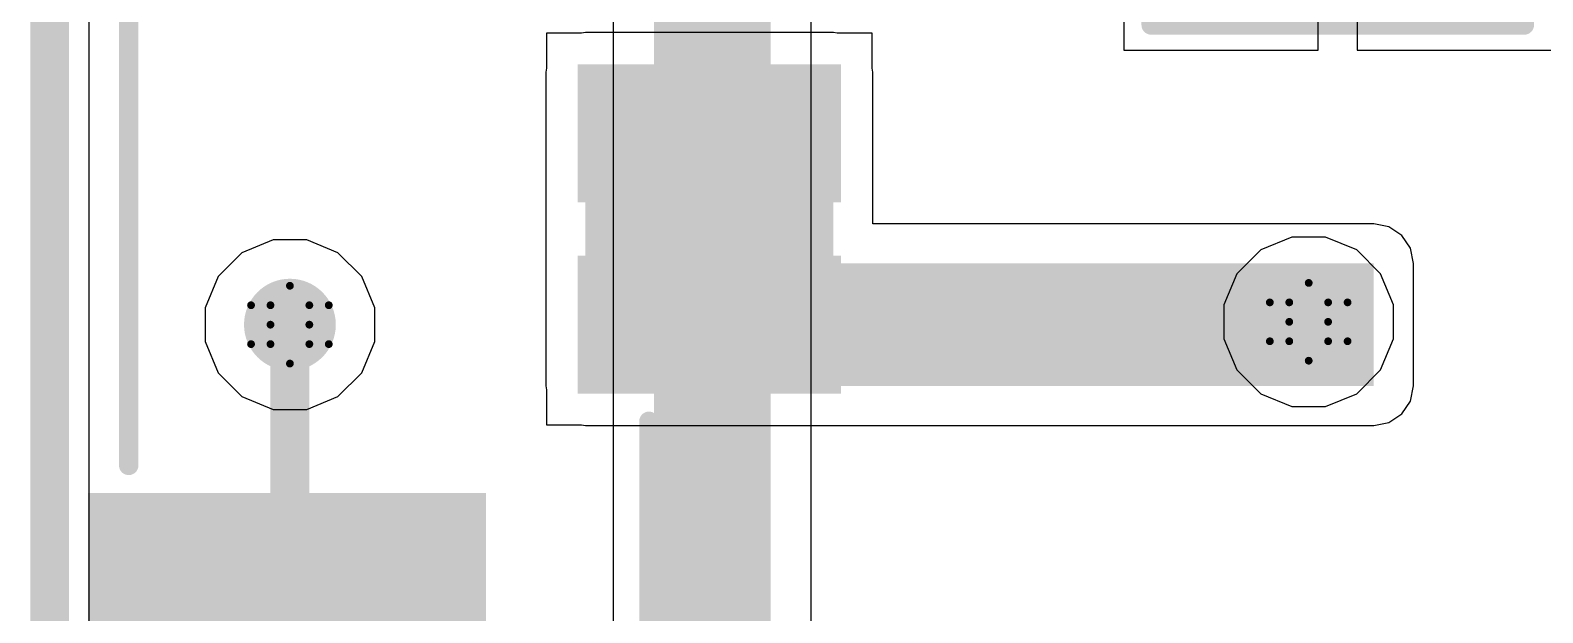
# Model space of a CAD drawing. Header units: inches. Extents: x 24 to 500, y 68 to 269.
# Drawn here: x 246.94 to 256.83, y 132.84 to 136.64 of the extents above; entities that cross this region are included whole.
import ezdxf

# ---------------------------------------------------------------- set-up
doc = ezdxf.new("R2010")
doc.units = ezdxf.units.IN
for name, color, linetype in [('Board Outline', 216, 'Continuous'), ('Bottom Layer', 5, 'Continuous'), ('Drill Drawing', 1, 'Continuous'), ('Layer 1', 16, 'Continuous'), ('Layer 2', 76, 'Continuous'), ('Top Layer', 1, 'Continuous'), ('Top Overlay', 2, 'Continuous'), ('Top Paste', 8, 'Continuous'), ('Top Solder', 216, 'Continuous'), ('Via Holes', 16, 'Continuous')]:
    doc.layers.add(name, color=color, linetype=linetype)

# ---------------------------------------------------------------- blocks, each defined once
blk = doc.blocks.new('R___0603_37')
at = {"layer": 'Top Layer'}
for points in [[(-0.381, 0.4445), (-0.381, -0.4445), (-1.143, -0.4445), (-1.143, 0.4445)], [(1.143, 0.4445), (1.143, -0.4445), (0.381, -0.4445), (0.381, 0.4445)]]:
    blk.add_hatch(color=1, dxfattribs=at).paths.add_polyline_path(points)
at = {"layer": 'Top Paste'}
for points in [[(-0.381, 0.4445), (-0.381, -0.4445), (-1.143, -0.4445), (-1.143, 0.4445)], [(1.143, 0.4445), (1.143, -0.4445), (0.381, -0.4445), (0.381, 0.4445)]]:
    blk.add_hatch(color=8, dxfattribs=at).paths.add_polyline_path(points)
at = {"layer": 'Top Solder'}
for points in [[(-0.2794, 0.5461), (-0.2794, -0.5461), (-1.2446, -0.5461), (-1.2446, 0.5461)], [(1.2446, 0.5461), (1.2446, -0.5461), (0.2794, -0.5461), (0.2794, 0.5461)]]:
    blk.add_hatch(color=216, dxfattribs=at).paths.add_polyline_path(points)
at = {"layer": 'Top Overlay'}
for points in [[(1.2192, 0.5334, 0.127, 0.127, 0), (-1.2192, 0.5334, 0.127, 0.127, 0)], [(-1.2192, 0.5334, 0.127, 0.127, 0), (-1.2192, -0.5334, 0.127, 0.127, 0)], [(1.2192, 0.5334, 0.127, 0.127, 0), (1.2192, -0.5334, 0.127, 0.127, 0)], [(1.2192, -0.5334, 0.127, 0.127, 0), (-1.2192, -0.5334, 0.127, 0.127, 0)]]:
    blk.add_lwpolyline(points, format="xyseb", dxfattribs=at)
for points in [[(-1.251, 0.5334, 0.0635, 0.0635, 1), (-1.1875, 0.5334, 0.0635, 0.0635, 1)], [(-1.251, 0.5334, 0.0635, 0.0635, 1), (-1.1875, 0.5334, 0.0635, 0.0635, 1)], [(1.1874, 0.5334, 0.0635, 0.0635, 1), (1.2509, 0.5334, 0.0635, 0.0635, 1)], [(1.1874, 0.5334, 0.0635, 0.0635, 1), (1.2509, 0.5334, 0.0635, 0.0635, 1)], [(-1.251, -0.5334, 0.0635, 0.0635, 1), (-1.1875, -0.5334, 0.0635, 0.0635, 1)], [(-1.251, -0.5334, 0.0635, 0.0635, 1), (-1.1875, -0.5334, 0.0635, 0.0635, 1)], [(1.1874, -0.5334, 0.0635, 0.0635, 1), (1.2509, -0.5334, 0.0635, 0.0635, 1)], [(1.1874, -0.5334, 0.0635, 0.0635, 1), (1.2509, -0.5334, 0.0635, 0.0635, 1)]]:
    blk.add_lwpolyline(points, format="xyseb", close=True, dxfattribs=at)
blk = doc.blocks.new('HC_1_25_12PLT_179')
at = {"layer": 'Top Layer'}
for points in [[(5.2251, 0.5701), (5.2251, 2.1901), (6.0251, 2.1901), (6.0251, 0.5701)], [(6.4751, 0.5701), (6.4751, 2.1901), (7.2751, 2.1901), (7.2751, 0.5701)], [(8.0249, -0.1301), (10.375, -0.1301), (10.375, -2.6301), (8.0249, -2.6301)]]:
    blk.add_hatch(color=1, dxfattribs=at).paths.add_polyline_path(points)
at = {"layer": 'Top Paste'}
for points in [[(5.2251, 0.5701), (5.2251, 2.1901), (6.0251, 2.1901), (6.0251, 0.5701)], [(6.4751, 0.5701), (6.4751, 2.1901), (7.2751, 2.1901), (7.2751, 0.5701)], [(8.0249, -0.1301), (10.375, -0.1301), (10.375, -2.6301), (8.0249, -2.6301)]]:
    blk.add_hatch(color=8, dxfattribs=at).paths.add_polyline_path(points)
at = {"layer": 'Top Solder'}
for points in [[(5.1751, 0.5201), (5.1751, 2.2401), (6.0751, 2.2401), (6.0751, 0.5201)], [(6.4251, 0.5201), (6.4251, 2.2401), (7.3251, 2.2401), (7.3251, 0.5201)], [(7.9749, -0.0801), (10.425, -0.0801), (10.425, -2.6801), (7.9749, -2.6801)]]:
    blk.add_hatch(color=216, dxfattribs=at).paths.add_polyline_path(points)
at = {"layer": 'Top Overlay'}
for points in [[(9.9061, 0.9849, 0.127, 0.127, 0), (7.5061, 0.9849, 0.127, 0.127, 0)], [(7.7939, -2.415, 0.127, 0.127, 0), (-7.7939, -2.415, 0.127, 0.127, 0)]]:
    blk.add_lwpolyline(points, format="xyseb", dxfattribs=at)
for points in [[(7.4744, 0.9849, 0.0635, 0.0635, 1), (7.5379, 0.9849, 0.0635, 0.0635, 1)], [(7.7622, -2.415, 0.0635, 0.0635, 1), (7.8257, -2.415, 0.0635, 0.0635, 1)]]:
    blk.add_lwpolyline(points, format="xyseb", close=True, dxfattribs=at)

msp = doc.modelspace()

# ---------------------------------------------------------------- hatches: boundary and pattern name
at = {"layer": 'Bottom Layer'}
h = msp.add_hatch(color=5, dxfattribs=at)
edge = h.paths.add_edge_path()
edge.add_arc((255.2978, 134.7376), 0.3, 0, 360)
h = msp.add_hatch(color=5, dxfattribs=at)
edge = h.paths.add_edge_path()
edge.add_arc((248.6396, 134.719), 0.3, 0, 360)
at = {"layer": 'Layer 1'}
h = msp.add_hatch(color=16, dxfattribs=at)
edge = h.paths.add_edge_path()
edge.add_arc((255.2978, 134.7376), 0.3, 0, 360)
h = msp.add_hatch(color=16, dxfattribs=at)
edge = h.paths.add_edge_path()
edge.add_arc((248.6396, 134.719), 0.3, 0, 360)
at = {"layer": 'Layer 2'}
h = msp.add_hatch(color=76, dxfattribs=at)
edge = h.paths.add_edge_path()
edge.add_arc((255.2978, 134.7376), 0.3, 0, 360)
h = msp.add_hatch(color=76, dxfattribs=at)
edge = h.paths.add_edge_path()
edge.add_arc((248.6396, 134.719), 0.3, 0, 360)
at = {"layer": 'Top Layer'}
for points in [[(250.5712, 134.319), (252.1912, 134.319), (252.1912, 136.3689), (250.5712, 136.3689)], [(250.5712, 134.319), (255.7232, 134.319), (255.7232, 135.119), (250.5712, 135.119)]]:
    msp.add_hatch(color=1, dxfattribs=at).paths.add_polyline_path(points)
h = msp.add_hatch(color=1, dxfattribs=at)
edge = h.paths.add_edge_path()
edge.add_arc((255.2978, 134.7376), 0.3, 0, 360)
h = msp.add_hatch(color=1, dxfattribs=at)
edge = h.paths.add_edge_path()
edge.add_arc((248.6396, 134.719), 0.3, 0, 360)
at = {"layer": 'Via Holes'}
h = msp.add_hatch(color=7, dxfattribs=at)
edge = h.paths.add_edge_path()
edge.add_arc((248.6396, 134.719), 0.15, 0, 360)
h = msp.add_hatch(color=7, dxfattribs=at)
edge = h.paths.add_edge_path()
edge.add_arc((255.2978, 134.7376), 0.15, 0, 360)

# ---------------------------------------------------------------- linework, layer by layer
at = {"layer": 'Board Outline'}
msp.add_lwpolyline([(247.0696, 72.2066, 0.254, 0.254, 0), (247.0696, 175.7066, 0.254, 0.254, 0)], format="xyseb", dxfattribs=at)
at = {"layer": 'Bottom Layer'}
for p, q in [((247.3286, 72.2066), (247.3286, 175.7066)), ((250.7523, 156.1031), (250.7523, 111.4711)), ((252.0472, 111.4711), (252.0472, 156.1031)), ((255.1876, 135.2916), (254.984, 135.2072)), ((255.408, 135.2916), (255.1876, 135.2916)), ((255.6117, 135.2072), (255.408, 135.2916)), ((254.984, 135.2072), (254.8282, 135.0514)), ((255.7675, 135.0514), (255.6117, 135.2072)), ((254.8282, 135.0514), (254.7438, 134.8477)), ((255.8518, 134.8477), (255.7675, 135.0514)), ((254.7438, 134.8477), (254.7438, 134.6274)), ((255.8518, 134.6274), (255.8518, 134.8477)), ((254.7438, 134.6274), (254.8282, 134.4237)), ((255.7675, 134.4237), (255.8518, 134.6274)), ((254.8282, 134.4237), (254.984, 134.2679)), ((255.6117, 134.2679), (255.7675, 134.4237)), ((254.984, 134.2679), (255.1876, 134.1836)), ((255.408, 134.1836), (255.6117, 134.2679)), ((255.1876, 134.1836), (255.408, 134.1836))]:
    msp.add_line(p, q, dxfattribs=at)
msp.add_lwpolyline([(251.3997, 111.4711, 0.762, 0.762, 0), (251.3997, 156.1031, 0.762, 0.762, 0)], format="xyseb", dxfattribs=at)
at = {"layer": 'Drill Drawing'}
for points in [[(248.5126, 134.846, 0.0508, 0.0508, 0), (248.6396, 134.973, 0.0508, 0.0508, 0)], [(248.6396, 134.973, 0.0508, 0.0508, 0), (248.7666, 134.846, 0.0508, 0.0508, 0)], [(255.1708, 134.8646, 0.0508, 0.0508, 0), (255.2978, 134.9916, 0.0508, 0.0508, 0)], [(255.2978, 134.9916, 0.0508, 0.0508, 0), (255.4248, 134.8646, 0.0508, 0.0508, 0)], [(248.3856, 134.846, 0.0508, 0.0508, 0), (248.5126, 134.719, 0.0508, 0.0508, 0)], [(248.3856, 134.846, 0.0508, 0.0508, 0), (248.5126, 134.846, 0.0508, 0.0508, 0)], [(248.7666, 134.846, 0.0508, 0.0508, 0), (248.8936, 134.846, 0.0508, 0.0508, 0)], [(248.7666, 134.719, 0.0508, 0.0508, 0), (248.8936, 134.846, 0.0508, 0.0508, 0)], [(255.0438, 134.8646, 0.0508, 0.0508, 0), (255.1708, 134.7376, 0.0508, 0.0508, 0)], [(255.0438, 134.8646, 0.0508, 0.0508, 0), (255.1708, 134.8646, 0.0508, 0.0508, 0)], [(255.4248, 134.8646, 0.0508, 0.0508, 0), (255.5518, 134.8646, 0.0508, 0.0508, 0)], [(255.4248, 134.7376, 0.0508, 0.0508, 0), (255.5518, 134.8646, 0.0508, 0.0508, 0)], [(248.3856, 134.592, 0.0508, 0.0508, 0), (248.5126, 134.719, 0.0508, 0.0508, 0)], [(248.7666, 134.719, 0.0508, 0.0508, 0), (248.8936, 134.592, 0.0508, 0.0508, 0)], [(255.0438, 134.6106, 0.0508, 0.0508, 0), (255.1708, 134.7376, 0.0508, 0.0508, 0)], [(255.4248, 134.7376, 0.0508, 0.0508, 0), (255.5518, 134.6106, 0.0508, 0.0508, 0)], [(255.0438, 134.6106, 0.0508, 0.0508, 0), (255.1708, 134.6106, 0.0508, 0.0508, 0)], [(255.1708, 134.6106, 0.0508, 0.0508, 0), (255.2978, 134.4836, 0.0508, 0.0508, 0)], [(255.2978, 134.4836, 0.0508, 0.0508, 0), (255.4248, 134.6106, 0.0508, 0.0508, 0)], [(255.4248, 134.6106, 0.0508, 0.0508, 0), (255.5518, 134.6106, 0.0508, 0.0508, 0)], [(248.3856, 134.592, 0.0508, 0.0508, 0), (248.5126, 134.592, 0.0508, 0.0508, 0)], [(248.5126, 134.592, 0.0508, 0.0508, 0), (248.6396, 134.465, 0.0508, 0.0508, 0)], [(248.6396, 134.465, 0.0508, 0.0508, 0), (248.7666, 134.592, 0.0508, 0.0508, 0)], [(248.7666, 134.592, 0.0508, 0.0508, 0), (248.8936, 134.592, 0.0508, 0.0508, 0)]]:
    msp.add_lwpolyline(points, format="xyseb", dxfattribs=at)
for points in [[(248.6269, 134.973, 0.0254, 0.0254, 1), (248.6523, 134.973, 0.0254, 0.0254, 1)], [(248.6269, 134.973, 0.0254, 0.0254, 1), (248.6523, 134.973, 0.0254, 0.0254, 1)], [(255.2851, 134.9916, 0.0254, 0.0254, 1), (255.3105, 134.9916, 0.0254, 0.0254, 1)], [(255.2851, 134.9916, 0.0254, 0.0254, 1), (255.3105, 134.9916, 0.0254, 0.0254, 1)], [(248.3729, 134.846, 0.0254, 0.0254, 1), (248.3983, 134.846, 0.0254, 0.0254, 1)], [(248.3729, 134.846, 0.0254, 0.0254, 1), (248.3983, 134.846, 0.0254, 0.0254, 1)], [(248.4999, 134.846, 0.0254, 0.0254, 1), (248.5253, 134.846, 0.0254, 0.0254, 1)], [(248.4999, 134.846, 0.0254, 0.0254, 1), (248.5253, 134.846, 0.0254, 0.0254, 1)], [(248.7539, 134.846, 0.0254, 0.0254, 1), (248.7793, 134.846, 0.0254, 0.0254, 1)], [(248.7539, 134.846, 0.0254, 0.0254, 1), (248.7793, 134.846, 0.0254, 0.0254, 1)], [(248.8809, 134.846, 0.0254, 0.0254, 1), (248.9063, 134.846, 0.0254, 0.0254, 1)], [(248.8809, 134.846, 0.0254, 0.0254, 1), (248.9063, 134.846, 0.0254, 0.0254, 1)], [(255.0311, 134.8646, 0.0254, 0.0254, 1), (255.0565, 134.8646, 0.0254, 0.0254, 1)], [(255.0311, 134.8646, 0.0254, 0.0254, 1), (255.0565, 134.8646, 0.0254, 0.0254, 1)], [(255.1581, 134.8646, 0.0254, 0.0254, 1), (255.1835, 134.8646, 0.0254, 0.0254, 1)], [(255.1581, 134.8646, 0.0254, 0.0254, 1), (255.1835, 134.8646, 0.0254, 0.0254, 1)], [(255.4121, 134.8646, 0.0254, 0.0254, 1), (255.4375, 134.8646, 0.0254, 0.0254, 1)], [(255.4121, 134.8646, 0.0254, 0.0254, 1), (255.4375, 134.8646, 0.0254, 0.0254, 1)], [(255.5391, 134.8646, 0.0254, 0.0254, 1), (255.5645, 134.8646, 0.0254, 0.0254, 1)], [(255.5391, 134.8646, 0.0254, 0.0254, 1), (255.5645, 134.8646, 0.0254, 0.0254, 1)], [(248.4999, 134.719, 0.0254, 0.0254, 1), (248.5253, 134.719, 0.0254, 0.0254, 1)], [(248.4999, 134.719, 0.0254, 0.0254, 1), (248.5253, 134.719, 0.0254, 0.0254, 1)], [(248.7539, 134.719, 0.0254, 0.0254, 1), (248.7793, 134.719, 0.0254, 0.0254, 1)], [(248.7539, 134.719, 0.0254, 0.0254, 1), (248.7793, 134.719, 0.0254, 0.0254, 1)], [(255.1581, 134.7376, 0.0254, 0.0254, 1), (255.1835, 134.7376, 0.0254, 0.0254, 1)], [(255.1581, 134.7376, 0.0254, 0.0254, 1), (255.1835, 134.7376, 0.0254, 0.0254, 1)], [(255.4121, 134.7376, 0.0254, 0.0254, 1), (255.4375, 134.7376, 0.0254, 0.0254, 1)], [(255.4121, 134.7376, 0.0254, 0.0254, 1), (255.4375, 134.7376, 0.0254, 0.0254, 1)], [(255.0311, 134.6106, 0.0254, 0.0254, 1), (255.0565, 134.6106, 0.0254, 0.0254, 1)], [(255.0311, 134.6106, 0.0254, 0.0254, 1), (255.0565, 134.6106, 0.0254, 0.0254, 1)], [(255.1581, 134.6106, 0.0254, 0.0254, 1), (255.1835, 134.6106, 0.0254, 0.0254, 1)], [(255.1581, 134.6106, 0.0254, 0.0254, 1), (255.1835, 134.6106, 0.0254, 0.0254, 1)], [(255.4121, 134.6106, 0.0254, 0.0254, 1), (255.4375, 134.6106, 0.0254, 0.0254, 1)], [(255.4121, 134.6106, 0.0254, 0.0254, 1), (255.4375, 134.6106, 0.0254, 0.0254, 1)], [(255.5391, 134.6106, 0.0254, 0.0254, 1), (255.5645, 134.6106, 0.0254, 0.0254, 1)], [(255.5391, 134.6106, 0.0254, 0.0254, 1), (255.5645, 134.6106, 0.0254, 0.0254, 1)], [(248.3729, 134.592, 0.0254, 0.0254, 1), (248.3983, 134.592, 0.0254, 0.0254, 1)], [(248.3729, 134.592, 0.0254, 0.0254, 1), (248.3983, 134.592, 0.0254, 0.0254, 1)], [(248.4999, 134.592, 0.0254, 0.0254, 1), (248.5253, 134.592, 0.0254, 0.0254, 1)], [(248.4999, 134.592, 0.0254, 0.0254, 1), (248.5253, 134.592, 0.0254, 0.0254, 1)], [(248.7539, 134.592, 0.0254, 0.0254, 1), (248.7793, 134.592, 0.0254, 0.0254, 1)], [(248.7539, 134.592, 0.0254, 0.0254, 1), (248.7793, 134.592, 0.0254, 0.0254, 1)], [(248.8809, 134.592, 0.0254, 0.0254, 1), (248.9063, 134.592, 0.0254, 0.0254, 1)], [(248.8809, 134.592, 0.0254, 0.0254, 1), (248.9063, 134.592, 0.0254, 0.0254, 1)], [(248.6269, 134.465, 0.0254, 0.0254, 1), (248.6523, 134.465, 0.0254, 0.0254, 1)], [(248.6269, 134.465, 0.0254, 0.0254, 1), (248.6523, 134.465, 0.0254, 0.0254, 1)], [(255.2851, 134.4836, 0.0254, 0.0254, 1), (255.3105, 134.4836, 0.0254, 0.0254, 1)], [(255.2851, 134.4836, 0.0254, 0.0254, 1), (255.3105, 134.4836, 0.0254, 0.0254, 1)]]:
    msp.add_lwpolyline(points, format="xyseb", close=True, dxfattribs=at)
at = {"layer": 'Layer 1'}
for p, q in [((247.3286, 72.2066), (247.3286, 175.7066)), ((255.1876, 135.2916), (254.984, 135.2072)), ((255.408, 135.2916), (255.1876, 135.2916)), ((255.6117, 135.2072), (255.408, 135.2916)), ((254.984, 135.2072), (254.8282, 135.0514)), ((255.7675, 135.0514), (255.6117, 135.2072)), ((254.8282, 135.0514), (254.7438, 134.8477)), ((255.8518, 134.8477), (255.7675, 135.0514)), ((254.7438, 134.8477), (254.7438, 134.6274)), ((255.8518, 134.6274), (255.8518, 134.8477)), ((254.7438, 134.6274), (254.8282, 134.4237)), ((255.7675, 134.4237), (255.8518, 134.6274)), ((254.8282, 134.4237), (254.984, 134.2679)), ((255.6117, 134.2679), (255.7675, 134.4237)), ((254.984, 134.2679), (255.1876, 134.1836)), ((255.408, 134.1836), (255.6117, 134.2679)), ((255.1876, 134.1836), (255.408, 134.1836))]:
    msp.add_line(p, q, dxfattribs=at)
at = {"layer": 'Layer 2'}
for p, q in [((247.3286, 102.87), (247.3286, 175.7066)), ((248.5294, 135.273), (248.3258, 135.1886)), ((248.7498, 135.273), (248.5294, 135.273)), ((248.9534, 135.1886), (248.7498, 135.273)), ((248.3258, 135.1886), (248.1699, 135.0328)), ((249.1092, 135.0328), (248.9534, 135.1886)), ((248.1699, 135.0328), (248.0856, 134.8292)), ((249.1936, 134.8292), (249.1092, 135.0328)), ((248.0856, 134.8292), (248.0856, 134.6088)), ((249.1936, 134.6088), (249.1936, 134.8292)), ((248.0856, 134.6088), (248.1699, 134.4051)), ((249.1092, 134.4051), (249.1936, 134.6088)), ((248.1699, 134.4051), (248.3258, 134.2493)), ((248.9534, 134.2493), (249.1092, 134.4051)), ((248.3258, 134.2493), (248.5294, 134.165)), ((248.7498, 134.165), (248.9534, 134.2493)), ((248.5294, 134.165), (248.7498, 134.165))]:
    msp.add_line(p, q, dxfattribs=at)
at = {"layer": 'Top Layer'}
for p, q in [((247.3286, 72.2066), (247.3286, 175.7066)), ((255.3605, 136.5113), (255.3605, 137.9083)), ((255.6145, 137.9083), (255.6145, 136.5113)), ((254.0905, 136.7715), (254.0905, 136.5113)), ((250.5461, 136.6229), (250.3172, 136.6229)), ((250.3172, 136.6229), (250.3172, 136.394)), ((250.5712, 136.6279), (250.5461, 136.6229)), ((252.1912, 136.6279), (250.5712, 136.6279)), ((252.2162, 136.6229), (252.1912, 136.6279)), ((252.4452, 136.6229), (252.2162, 136.6229)), ((252.4452, 136.394), (252.4452, 136.6229)), ((254.0905, 136.5113), (255.3605, 136.5113)), ((255.6145, 136.5113), (256.8845, 136.5113)), ((250.3172, 136.394), (250.3122, 136.3689)), ((250.3122, 136.3689), (250.3122, 135.119)), ((252.4501, 136.3689), (252.4452, 136.394)), ((252.4501, 135.3779), (252.4501, 136.3689)), ((255.7233, 135.3779), (252.4501, 135.3779)), ((255.8224, 135.3582), (255.7233, 135.3779)), ((255.9064, 135.3021), (255.8224, 135.3582)), ((255.9625, 135.2181), (255.9064, 135.3021)), ((255.9822, 135.119), (255.9625, 135.2181)), ((250.3122, 135.119), (250.3122, 134.319)), ((255.9822, 134.319), (255.9822, 135.119)), ((250.3122, 134.319), (250.3172, 134.2939)), ((250.3172, 134.2939), (250.3172, 134.065)), ((255.9625, 134.2199), (255.9822, 134.319)), ((255.8224, 134.0797), (255.9064, 134.1358)), ((255.9064, 134.1358), (255.9625, 134.2199)), ((250.3172, 134.065), (250.5461, 134.065)), ((250.5461, 134.065), (250.5712, 134.06)), ((250.5712, 134.06), (255.7233, 134.06)), ((255.7233, 134.06), (255.8224, 134.0797))]:
    msp.add_line(p, q, dxfattribs=at)
for points in [[(248.6396, 132.4127, 0.254, 0.254, 0), (248.6396, 134.719, 0.254, 0.254, 0)], [(251.3812, 134.719, 0.254, 0.254, 0), (251.3998, 134.7376, 0.254, 0.254, 0)], [(251.3998, 134.7376, 0.254, 0.254, 0), (255.2978, 134.7376, 0.254, 0.254, 0)]]:
    msp.add_lwpolyline(points, format="xyseb", dxfattribs=at)
for points in [[(248.5761, 134.719, 0.127, 0.127, 1), (248.7031, 134.719, 0.127, 0.127, 1)], [(251.3177, 134.719, 0.127, 0.127, 1), (251.4447, 134.719, 0.127, 0.127, 1)], [(251.3363, 134.7376, 0.127, 0.127, 1), (251.4633, 134.7376, 0.127, 0.127, 1)], [(251.3363, 134.7376, 0.127, 0.127, 1), (251.4633, 134.7376, 0.127, 0.127, 1)], [(255.2343, 134.7376, 0.127, 0.127, 1), (255.3613, 134.7376, 0.127, 0.127, 1)]]:
    msp.add_lwpolyline(points, format="xyseb", close=True, dxfattribs=at)

# ---------------------------------------------------------------- block references
for name, p, rotation in [('HC_1_25_12PLT_179', (250.0011, 141.594), 270), ('R___0603_37', (255.4875, 137.2098), 180)]:
    msp.add_blockref(name, p, dxfattribs=dict(rotation=rotation))

doc.saveas('drawing.dxf')
